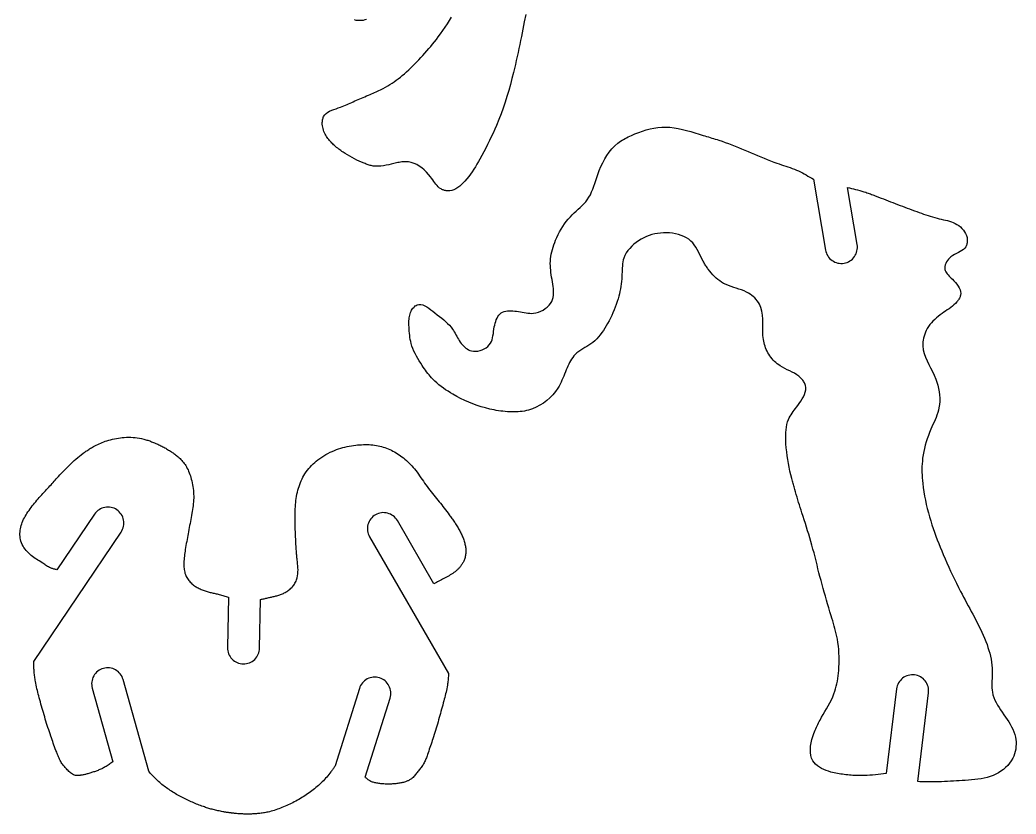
# Model space of a CAD drawing. Extents: x 0 to 235, y 0 to 140.
# Drawn here: x 66.1 to 112.67, y 3.68 to 40.8 of the extents above; entities that cross this region are included whole.
import ezdxf

# ---------------------------------------------------------------- set-up
doc = ezdxf.new("R2010")
doc.units = 0
doc.layers.add('CK_LEVEL_1', color=1, linetype='CONTINUOUS')

msp = doc.modelspace()

# ---------------------------------------------------------------- linework, layer by layer
at = {"layer": 'CK_LEVEL_1'}
for points in [[(89.749, 41.048), (89.684, 40.705), (89.617, 40.362), (89.548, 40.02), (89.51, 39.832), (89.471, 39.645), (89.432, 39.457), (89.392, 39.269), (89.351, 39.082), (89.309, 38.895), (89.266, 38.708), (89.222, 38.522), (89.176, 38.335), (89.105, 38.056), (89.031, 37.778), (88.953, 37.502), (88.87, 37.226), (88.783, 36.952), (88.691, 36.679), (88.594, 36.408), (88.49, 36.139), (88.381, 35.871), (88.303, 35.691), (88.223, 35.512), (88.14, 35.334), (88.055, 35.157), (87.968, 34.982), (87.879, 34.808), (87.789, 34.635), (87.697, 34.464), (87.605, 34.294), (87.538, 34.174), (87.471, 34.054), (87.401, 33.936), (87.329, 33.819), (87.253, 33.703), (87.173, 33.589), (87.088, 33.476), (86.997, 33.365), (86.9, 33.255), (86.824, 33.177), (86.745, 33.101), (86.662, 33.03), (86.575, 32.965), (86.486, 32.909), (86.393, 32.863), (86.298, 32.829), (86.201, 32.809), (86.101, 32.805), (86.065, 32.807), (86.03, 32.812), (85.994, 32.818), (85.959, 32.827), (85.924, 32.837), (85.89, 32.85), (85.856, 32.864), (85.824, 32.879), (85.792, 32.896), (85.724, 32.942), (85.661, 32.994), (85.603, 33.052), (85.549, 33.116), (85.498, 33.182), (85.448, 33.252), (85.399, 33.323), (85.349, 33.395), (85.297, 33.466), (85.206, 33.581), (85.108, 33.689), (85.003, 33.791), (84.891, 33.883), (84.775, 33.965), (84.653, 34.036), (84.527, 34.093), (84.397, 34.135), (84.264, 34.16), (84.204, 34.166), (84.143, 34.168), (84.082, 34.167), (84.02, 34.164), (83.959, 34.158), (83.897, 34.15), (83.835, 34.141), (83.772, 34.129), (83.71, 34.117), (83.587, 34.09), (83.465, 34.061), (83.342, 34.032), (83.22, 34.005), (83.099, 33.983), (82.978, 33.966), (82.858, 33.956), (82.738, 33.957), (82.619, 33.969), (82.571, 33.977), (82.522, 33.988), (82.474, 34), (82.426, 34.014), (82.378, 34.029), (82.33, 34.046), (82.283, 34.063), (82.236, 34.082), (82.189, 34.101), (82.074, 34.149), (81.96, 34.199), (81.848, 34.251), (81.737, 34.306), (81.628, 34.363), (81.521, 34.423), (81.415, 34.485), (81.311, 34.55), (81.208, 34.618), (81.157, 34.654), (81.106, 34.69), (81.056, 34.727), (81.007, 34.765), (80.958, 34.803), (80.91, 34.843), (80.862, 34.883), (80.815, 34.924), (80.769, 34.966), (80.728, 35.005), (80.688, 35.044), (80.649, 35.084), (80.611, 35.126), (80.573, 35.168), (80.538, 35.211), (80.503, 35.255), (80.47, 35.301), (80.439, 35.347), (80.403, 35.405), (80.37, 35.465), (80.34, 35.526), (80.314, 35.589), (80.291, 35.653), (80.272, 35.719), (80.257, 35.786), (80.246, 35.855), (80.24, 35.924), (80.239, 35.966), (80.239, 36.008), (80.241, 36.049), (80.246, 36.09), (80.252, 36.131), (80.261, 36.17), (80.272, 36.208), (80.286, 36.245), (80.302, 36.28), (80.353, 36.358), (80.419, 36.425), (80.496, 36.482), (80.583, 36.532), (80.678, 36.575), (80.778, 36.614), (80.881, 36.649), (80.984, 36.684), (81.086, 36.718), (81.166, 36.748), (81.245, 36.779), (81.322, 36.81), (81.397, 36.843), (81.471, 36.876), (81.544, 36.909), (81.616, 36.942), (81.689, 36.976), (81.762, 37.009), (81.839, 37.044), (81.917, 37.078), (81.995, 37.111), (82.074, 37.145), (82.153, 37.178), (82.232, 37.211), (82.312, 37.244), (82.391, 37.277), (82.471, 37.311), (82.541, 37.34), (82.611, 37.37), (82.681, 37.4), (82.75, 37.431), (82.819, 37.462), (82.888, 37.493), (82.956, 37.526), (83.024, 37.56), (83.091, 37.594), (83.196, 37.651), (83.299, 37.711), (83.401, 37.773), (83.501, 37.838), (83.6, 37.906), (83.697, 37.975), (83.793, 38.047), (83.887, 38.121), (83.98, 38.196), (84.082, 38.283), (84.182, 38.372), (84.28, 38.462), (84.377, 38.554), (84.472, 38.648), (84.566, 38.743), (84.659, 38.839), (84.751, 38.937), (84.842, 39.035), (84.937, 39.138), (85.031, 39.243), (85.124, 39.348), (85.216, 39.455), (85.307, 39.562), (85.397, 39.67), (85.486, 39.779), (85.573, 39.89), (85.658, 40.001), (85.77, 40.151), (85.878, 40.303), (85.983, 40.457), (86.086, 40.613), (86.184, 40.771), (86.279, 40.931)], [(82.307, 40.817), (82.227, 40.795), (82.146, 40.778), (82.065, 40.768), (81.984, 40.764), (81.903, 40.768), (81.824, 40.779), (81.748, 40.8)]]:
    msp.add_lwpolyline(points, dxfattribs=at)
for points in [[(106.608, 5.577), (106.48, 5.561), (106.353, 5.545), (106.225, 5.529), (106.097, 5.515), (105.969, 5.502), (105.841, 5.492), (105.713, 5.484), (105.585, 5.478), (105.456, 5.476), (105.374, 5.476), (105.292, 5.478), (105.21, 5.481), (105.128, 5.485), (105.046, 5.49), (104.965, 5.496), (104.883, 5.503), (104.802, 5.511), (104.721, 5.519), (104.643, 5.528), (104.565, 5.538), (104.487, 5.548), (104.409, 5.56), (104.331, 5.573), (104.253, 5.588), (104.174, 5.604), (104.095, 5.623), (104.016, 5.645), (103.904, 5.679), (103.793, 5.719), (103.684, 5.764), (103.579, 5.816), (103.479, 5.873), (103.387, 5.937), (103.303, 6.009), (103.23, 6.087), (103.17, 6.172), (103.112, 6.293), (103.075, 6.424), (103.057, 6.563), (103.056, 6.709), (103.069, 6.858), (103.095, 7.01), (103.131, 7.16), (103.174, 7.309), (103.224, 7.452), (103.252, 7.526), (103.281, 7.597), (103.311, 7.668), (103.342, 7.737), (103.374, 7.804), (103.406, 7.871), (103.44, 7.937), (103.475, 8.003), (103.51, 8.069), (103.585, 8.203), (103.662, 8.337), (103.74, 8.471), (103.818, 8.606), (103.894, 8.742), (103.968, 8.879), (104.037, 9.018), (104.102, 9.16), (104.159, 9.303), (104.2, 9.419), (104.236, 9.536), (104.268, 9.655), (104.295, 9.775), (104.319, 9.896), (104.34, 10.018), (104.357, 10.14), (104.371, 10.263), (104.383, 10.387), (104.394, 10.551), (104.401, 10.715), (104.404, 10.879), (104.402, 11.043), (104.395, 11.207), (104.384, 11.37), (104.367, 11.532), (104.346, 11.694), (104.319, 11.855), (104.294, 11.979), (104.267, 12.102), (104.238, 12.224), (104.206, 12.347), (104.172, 12.468), (104.138, 12.59), (104.102, 12.711), (104.065, 12.832), (104.029, 12.953), (103.973, 13.135), (103.918, 13.317), (103.864, 13.499), (103.81, 13.682), (103.757, 13.864), (103.704, 14.046), (103.653, 14.229), (103.603, 14.412), (103.554, 14.596), (103.506, 14.779), (103.459, 14.963), (103.413, 15.147), (103.367, 15.331), (103.321, 15.516), (103.275, 15.7), (103.227, 15.883), (103.179, 16.067), (103.129, 16.25), (103.081, 16.419), (103.032, 16.587), (102.981, 16.756), (102.929, 16.924), (102.877, 17.092), (102.824, 17.26), (102.77, 17.427), (102.716, 17.595), (102.662, 17.763), (102.623, 17.884), (102.584, 18.005), (102.546, 18.127), (102.507, 18.248), (102.47, 18.37), (102.432, 18.492), (102.395, 18.613), (102.359, 18.735), (102.324, 18.857), (102.308, 18.913), (102.292, 18.968), (102.277, 19.024), (102.261, 19.079), (102.246, 19.135), (102.231, 19.191), (102.217, 19.246), (102.202, 19.302), (102.188, 19.358), (102.144, 19.534), (102.104, 19.711), (102.066, 19.889), (102.031, 20.068), (102, 20.248), (101.972, 20.429), (101.949, 20.612), (101.929, 20.797), (101.914, 20.984), (101.907, 21.116), (101.903, 21.248), (101.903, 21.38), (101.907, 21.511), (101.918, 21.64), (101.936, 21.767), (101.961, 21.891), (101.994, 22.011), (102.037, 22.126), (102.072, 22.201), (102.111, 22.275), (102.154, 22.347), (102.201, 22.418), (102.25, 22.489), (102.301, 22.56), (102.355, 22.631), (102.409, 22.704), (102.465, 22.778), (102.537, 22.876), (102.607, 22.978), (102.673, 23.081), (102.732, 23.186), (102.781, 23.293), (102.817, 23.399), (102.838, 23.506), (102.842, 23.612), (102.825, 23.716), (102.812, 23.758), (102.796, 23.799), (102.777, 23.839), (102.754, 23.879), (102.729, 23.917), (102.702, 23.955), (102.673, 23.991), (102.643, 24.026), (102.611, 24.059), (102.517, 24.143), (102.417, 24.216), (102.311, 24.281), (102.202, 24.34), (102.091, 24.395), (101.979, 24.449), (101.867, 24.504), (101.757, 24.562), (101.65, 24.626), (101.579, 24.674), (101.511, 24.726), (101.446, 24.781), (101.383, 24.839), (101.322, 24.901), (101.265, 24.965), (101.211, 25.031), (101.161, 25.101), (101.114, 25.172), (101.072, 25.243), (101.033, 25.315), (100.998, 25.39), (100.966, 25.465), (100.938, 25.543), (100.913, 25.621), (100.892, 25.701), (100.874, 25.782), (100.86, 25.864), (100.839, 26.053), (100.831, 26.244), (100.83, 26.436), (100.831, 26.628), (100.828, 26.817), (100.816, 27.003), (100.789, 27.182), (100.743, 27.354), (100.673, 27.517), (100.627, 27.593), (100.575, 27.666), (100.517, 27.736), (100.454, 27.802), (100.386, 27.865), (100.313, 27.923), (100.237, 27.978), (100.158, 28.028), (100.077, 28.073), (99.959, 28.129), (99.839, 28.177), (99.717, 28.22), (99.595, 28.259), (99.472, 28.297), (99.35, 28.336), (99.231, 28.379), (99.114, 28.427), (99.001, 28.482), (98.908, 28.536), (98.818, 28.597), (98.732, 28.664), (98.649, 28.735), (98.569, 28.812), (98.493, 28.891), (98.419, 28.974), (98.349, 29.06), (98.283, 29.147), (98.254, 29.187), (98.226, 29.226), (98.198, 29.266), (98.172, 29.307), (98.145, 29.348), (98.12, 29.389), (98.094, 29.43), (98.07, 29.473), (98.046, 29.515), (97.988, 29.625), (97.932, 29.738), (97.876, 29.851), (97.82, 29.963), (97.761, 30.073), (97.698, 30.179), (97.631, 30.28), (97.556, 30.375), (97.474, 30.461), (97.373, 30.544), (97.262, 30.616), (97.143, 30.678), (97.017, 30.729), (96.885, 30.77), (96.748, 30.802), (96.61, 30.825), (96.47, 30.84), (96.33, 30.847), (96.19, 30.846), (96.052, 30.837), (95.916, 30.82), (95.782, 30.795), (95.65, 30.762), (95.52, 30.721), (95.392, 30.672), (95.267, 30.615), (95.144, 30.55), (95.027, 30.478), (94.914, 30.4), (94.805, 30.313), (94.703, 30.221), (94.609, 30.122), (94.525, 30.017), (94.45, 29.906), (94.388, 29.79), (94.339, 29.669), (94.312, 29.579), (94.292, 29.488), (94.277, 29.394), (94.266, 29.299), (94.259, 29.203), (94.255, 29.106), (94.251, 29.009), (94.248, 28.911), (94.244, 28.814), (94.236, 28.695), (94.225, 28.577), (94.212, 28.459), (94.195, 28.342), (94.176, 28.226), (94.154, 28.11), (94.129, 27.996), (94.1, 27.882), (94.069, 27.769), (94.029, 27.636), (93.984, 27.504), (93.936, 27.373), (93.884, 27.244), (93.828, 27.115), (93.77, 26.988), (93.708, 26.861), (93.643, 26.736), (93.575, 26.611), (93.513, 26.501), (93.447, 26.392), (93.379, 26.285), (93.307, 26.181), (93.231, 26.08), (93.151, 25.984), (93.066, 25.892), (92.976, 25.806), (92.88, 25.726), (92.79, 25.661), (92.698, 25.6), (92.603, 25.541), (92.507, 25.484), (92.412, 25.426), (92.319, 25.366), (92.229, 25.303), (92.144, 25.235), (92.064, 25.162), (92.004, 25.095), (91.947, 25.024), (91.896, 24.948), (91.847, 24.869), (91.803, 24.787), (91.761, 24.703), (91.721, 24.618), (91.683, 24.531), (91.647, 24.444), (91.607, 24.345), (91.567, 24.247), (91.527, 24.149), (91.487, 24.051), (91.445, 23.955), (91.401, 23.86), (91.355, 23.767), (91.305, 23.675), (91.251, 23.585), (91.142, 23.428), (91.019, 23.279), (90.884, 23.138), (90.737, 23.009), (90.58, 22.891), (90.415, 22.786), (90.243, 22.695), (90.064, 22.619), (89.881, 22.56), (89.785, 22.536), (89.687, 22.517), (89.589, 22.502), (89.491, 22.491), (89.392, 22.483), (89.293, 22.479), (89.194, 22.477), (89.094, 22.478), (88.995, 22.482), (88.891, 22.488), (88.787, 22.496), (88.683, 22.506), (88.58, 22.519), (88.477, 22.533), (88.374, 22.55), (88.272, 22.568), (88.17, 22.589), (88.069, 22.611), (87.868, 22.662), (87.669, 22.719), (87.472, 22.784), (87.277, 22.855), (87.085, 22.933), (86.895, 23.018), (86.707, 23.108), (86.522, 23.205), (86.34, 23.307), (86.227, 23.374), (86.116, 23.443), (86.006, 23.515), (85.899, 23.589), (85.794, 23.667), (85.692, 23.747), (85.593, 23.831), (85.497, 23.919), (85.405, 24.01), (85.344, 24.075), (85.285, 24.142), (85.228, 24.21), (85.172, 24.28), (85.117, 24.351), (85.064, 24.424), (85.012, 24.497), (84.96, 24.571), (84.91, 24.646), (84.839, 24.755), (84.769, 24.864), (84.703, 24.976), (84.639, 25.089), (84.58, 25.203), (84.525, 25.319), (84.476, 25.437), (84.432, 25.557), (84.395, 25.679), (84.372, 25.772), (84.353, 25.866), (84.337, 25.96), (84.324, 26.056), (84.314, 26.152), (84.306, 26.248), (84.3, 26.345), (84.296, 26.441), (84.292, 26.538), (84.291, 26.605), (84.29, 26.672), (84.291, 26.738), (84.294, 26.804), (84.3, 26.87), (84.31, 26.936), (84.324, 27.002), (84.343, 27.067), (84.367, 27.131), (84.39, 27.18), (84.416, 27.228), (84.445, 27.275), (84.477, 27.319), (84.512, 27.359), (84.548, 27.396), (84.587, 27.429), (84.627, 27.455), (84.668, 27.476), (84.754, 27.498), (84.844, 27.497), (84.936, 27.475), (85.03, 27.436), (85.125, 27.383), (85.221, 27.32), (85.316, 27.251), (85.411, 27.178), (85.504, 27.104), (85.614, 27.018), (85.72, 26.935), (85.822, 26.854), (85.919, 26.774), (86.011, 26.694), (86.098, 26.613), (86.18, 26.528), (86.256, 26.439), (86.327, 26.344), (86.368, 26.282), (86.407, 26.217), (86.445, 26.151), (86.483, 26.083), (86.521, 26.015), (86.56, 25.946), (86.6, 25.877), (86.642, 25.809), (86.687, 25.743), (86.733, 25.68), (86.782, 25.621), (86.834, 25.564), (86.889, 25.511), (86.948, 25.462), (87.009, 25.42), (87.074, 25.383), (87.142, 25.353), (87.214, 25.331), (87.312, 25.314), (87.414, 25.312), (87.517, 25.322), (87.62, 25.345), (87.719, 25.379), (87.814, 25.423), (87.901, 25.476), (87.98, 25.538), (88.046, 25.608), (88.1, 25.684), (88.142, 25.766), (88.174, 25.853), (88.199, 25.945), (88.219, 26.04), (88.235, 26.139), (88.249, 26.24), (88.264, 26.343), (88.281, 26.447), (88.298, 26.535), (88.32, 26.622), (88.345, 26.706), (88.375, 26.788), (88.409, 26.865), (88.449, 26.936), (88.495, 27), (88.548, 27.057), (88.607, 27.104), (88.671, 27.141), (88.742, 27.169), (88.818, 27.188), (88.897, 27.2), (88.98, 27.206), (89.064, 27.206), (89.15, 27.202), (89.235, 27.193), (89.32, 27.182), (89.412, 27.166), (89.502, 27.149), (89.59, 27.132), (89.677, 27.116), (89.764, 27.102), (89.85, 27.091), (89.936, 27.085), (90.023, 27.084), (90.11, 27.09), (90.225, 27.109), (90.339, 27.141), (90.452, 27.185), (90.56, 27.239), (90.662, 27.303), (90.756, 27.377), (90.84, 27.459), (90.911, 27.549), (90.968, 27.645), (91.005, 27.736), (91.03, 27.831), (91.045, 27.929), (91.051, 28.03), (91.049, 28.133), (91.042, 28.238), (91.03, 28.343), (91.014, 28.448), (90.998, 28.553), (90.979, 28.664), (90.961, 28.774), (90.944, 28.883), (90.929, 28.991), (90.916, 29.098), (90.906, 29.205), (90.9, 29.311), (90.898, 29.418), (90.901, 29.524), (90.91, 29.634), (90.924, 29.744), (90.943, 29.854), (90.967, 29.963), (90.995, 30.072), (91.028, 30.181), (91.064, 30.288), (91.103, 30.395), (91.145, 30.501), (91.203, 30.635), (91.265, 30.767), (91.332, 30.897), (91.403, 31.023), (91.479, 31.146), (91.56, 31.266), (91.647, 31.382), (91.739, 31.493), (91.837, 31.601), (91.926, 31.69), (92.017, 31.776), (92.111, 31.861), (92.204, 31.946), (92.297, 32.03), (92.387, 32.117), (92.473, 32.205), (92.554, 32.297), (92.629, 32.393), (92.704, 32.508), (92.771, 32.629), (92.831, 32.756), (92.884, 32.887), (92.934, 33.021), (92.981, 33.157), (93.026, 33.295), (93.072, 33.435), (93.12, 33.574), (93.19, 33.76), (93.267, 33.944), (93.351, 34.124), (93.444, 34.298), (93.546, 34.464), (93.657, 34.623), (93.778, 34.771), (93.91, 34.908), (94.053, 35.033), (94.117, 35.082), (94.183, 35.128), (94.251, 35.172), (94.321, 35.214), (94.392, 35.255), (94.464, 35.293), (94.537, 35.33), (94.612, 35.366), (94.687, 35.401), (94.858, 35.475), (95.031, 35.543), (95.207, 35.604), (95.385, 35.658), (95.564, 35.704), (95.744, 35.74), (95.925, 35.767), (96.107, 35.782), (96.288, 35.787), (96.485, 35.778), (96.682, 35.756), (96.878, 35.723), (97.074, 35.681), (97.269, 35.632), (97.463, 35.578), (97.657, 35.52), (97.851, 35.46), (98.044, 35.401), (98.125, 35.376), (98.206, 35.352), (98.288, 35.328), (98.369, 35.303), (98.45, 35.279), (98.53, 35.255), (98.611, 35.23), (98.692, 35.205), (98.772, 35.179), (98.927, 35.128), (99.081, 35.074), (99.234, 35.019), (99.387, 34.961), (99.54, 34.902), (99.692, 34.841), (99.844, 34.779), (99.995, 34.717), (100.145, 34.653), (100.294, 34.589), (100.443, 34.525), (100.592, 34.461), (100.741, 34.397), (100.891, 34.335), (101.041, 34.274), (101.191, 34.214), (101.343, 34.157), (101.495, 34.103), (101.598, 34.068), (101.701, 34.033), (101.804, 34), (101.907, 33.966), (102.01, 33.931), (102.112, 33.896), (102.213, 33.859), (102.314, 33.82), (102.414, 33.778), (102.504, 33.737), (102.594, 33.694), (102.683, 33.648), (102.771, 33.601), (102.858, 33.553), (102.945, 33.503), (103.032, 33.453), (103.118, 33.402), (103.204, 33.351), (103.765, 30.043, 0.414214), (104.63, 29.428, 0.414214), (105.245, 30.294), (104.791, 32.97), (104.887, 32.947), (104.982, 32.924), (105.077, 32.901), (105.173, 32.877), (105.268, 32.852), (105.362, 32.826), (105.456, 32.799), (105.55, 32.771), (105.644, 32.741), (105.699, 32.722), (105.754, 32.703), (105.809, 32.684), (105.864, 32.664), (105.919, 32.643), (105.973, 32.623), (106.028, 32.602), (106.082, 32.581), (106.137, 32.56), (106.248, 32.517), (106.359, 32.474), (106.47, 32.431), (106.581, 32.388), (106.692, 32.345), (106.803, 32.302), (106.914, 32.26), (107.025, 32.217), (107.136, 32.175), (107.248, 32.132), (107.36, 32.09), (107.472, 32.048), (107.584, 32.006), (107.696, 31.965), (107.808, 31.924), (107.921, 31.882), (108.033, 31.841), (108.145, 31.8), (108.248, 31.763), (108.351, 31.726), (108.455, 31.69), (108.558, 31.655), (108.662, 31.621), (108.767, 31.589), (108.872, 31.558), (108.978, 31.529), (109.085, 31.502), (109.179, 31.481), (109.274, 31.46), (109.369, 31.439), (109.463, 31.416), (109.556, 31.391), (109.648, 31.362), (109.738, 31.328), (109.826, 31.288), (109.912, 31.241), (109.994, 31.186), (110.072, 31.123), (110.144, 31.054), (110.21, 30.978), (110.267, 30.896), (110.316, 30.809), (110.354, 30.718), (110.38, 30.622), (110.394, 30.524), (110.395, 30.486), (110.394, 30.448), (110.392, 30.409), (110.387, 30.372), (110.379, 30.335), (110.37, 30.299), (110.359, 30.264), (110.345, 30.231), (110.329, 30.2), (110.279, 30.13), (110.216, 30.07), (110.144, 30.019), (110.064, 29.973), (109.978, 29.93), (109.89, 29.887), (109.801, 29.841), (109.714, 29.789), (109.631, 29.729), (109.571, 29.675), (109.516, 29.616), (109.467, 29.552), (109.424, 29.485), (109.389, 29.416), (109.363, 29.345), (109.347, 29.275), (109.341, 29.206), (109.347, 29.14), (109.362, 29.084), (109.386, 29.03), (109.417, 28.979), (109.454, 28.928), (109.497, 28.879), (109.544, 28.829), (109.594, 28.78), (109.645, 28.73), (109.697, 28.68), (109.771, 28.603), (109.843, 28.524), (109.909, 28.442), (109.967, 28.358), (110.016, 28.273), (110.054, 28.187), (110.078, 28.101), (110.086, 28.014), (110.077, 27.928), (110.067, 27.892), (110.055, 27.857), (110.039, 27.821), (110.022, 27.787), (110.002, 27.753), (109.98, 27.719), (109.956, 27.686), (109.932, 27.654), (109.906, 27.623), (109.839, 27.549), (109.768, 27.481), (109.694, 27.416), (109.618, 27.356), (109.539, 27.298), (109.46, 27.242), (109.379, 27.187), (109.299, 27.132), (109.218, 27.076), (109.128, 27.011), (109.039, 26.944), (108.953, 26.873), (108.869, 26.799), (108.789, 26.722), (108.714, 26.641), (108.643, 26.555), (108.578, 26.466), (108.519, 26.371), (108.475, 26.288), (108.436, 26.202), (108.402, 26.113), (108.373, 26.023), (108.35, 25.931), (108.333, 25.838), (108.322, 25.745), (108.317, 25.652), (108.318, 25.56), (108.338, 25.381), (108.38, 25.207), (108.439, 25.036), (108.511, 24.867), (108.591, 24.699), (108.677, 24.53), (108.763, 24.361), (108.846, 24.19), (108.921, 24.014), (108.974, 23.869), (109.019, 23.72), (109.055, 23.57), (109.082, 23.419), (109.1, 23.268), (109.108, 23.116), (109.106, 22.966), (109.094, 22.817), (109.07, 22.67), (109.044, 22.555), (109.011, 22.442), (108.973, 22.33), (108.931, 22.219), (108.886, 22.108), (108.839, 21.998), (108.79, 21.888), (108.742, 21.778), (108.694, 21.668), (108.634, 21.521), (108.577, 21.374), (108.524, 21.225), (108.475, 21.075), (108.431, 20.924), (108.391, 20.772), (108.357, 20.62), (108.329, 20.466), (108.306, 20.311), (108.292, 20.181), (108.282, 20.051), (108.275, 19.921), (108.273, 19.79), (108.274, 19.659), (108.278, 19.528), (108.285, 19.397), (108.295, 19.267), (108.307, 19.136), (108.331, 18.938), (108.36, 18.74), (108.394, 18.543), (108.432, 18.348), (108.475, 18.153), (108.522, 17.959), (108.572, 17.766), (108.627, 17.574), (108.684, 17.383), (108.741, 17.205), (108.8, 17.028), (108.861, 16.851), (108.925, 16.676), (108.99, 16.501), (109.058, 16.326), (109.127, 16.153), (109.198, 15.98), (109.27, 15.807), (109.353, 15.613), (109.438, 15.42), (109.524, 15.227), (109.612, 15.036), (109.701, 14.845), (109.793, 14.654), (109.886, 14.465), (109.98, 14.277), (110.077, 14.089), (110.147, 13.955), (110.219, 13.821), (110.291, 13.687), (110.363, 13.554), (110.435, 13.42), (110.508, 13.287), (110.58, 13.154), (110.652, 13.02), (110.724, 12.886), (110.797, 12.747), (110.869, 12.607), (110.94, 12.467), (111.009, 12.326), (111.076, 12.184), (111.141, 12.041), (111.202, 11.896), (111.261, 11.75), (111.315, 11.603), (111.361, 11.469), (111.404, 11.333), (111.442, 11.196), (111.476, 11.058), (111.504, 10.92), (111.528, 10.779), (111.545, 10.638), (111.556, 10.496), (111.561, 10.354), (111.559, 10.243), (111.555, 10.132), (111.549, 10.021), (111.544, 9.91), (111.539, 9.8), (111.538, 9.691), (111.541, 9.583), (111.55, 9.476), (111.565, 9.371), (111.595, 9.247), (111.635, 9.126), (111.685, 9.008), (111.743, 8.891), (111.807, 8.776), (111.877, 8.662), (111.95, 8.549), (112.026, 8.437), (112.104, 8.326), (112.18, 8.215), (112.256, 8.104), (112.328, 7.992), (112.397, 7.879), (112.461, 7.764), (112.518, 7.648), (112.568, 7.529), (112.61, 7.407), (112.642, 7.281), (112.661, 7.171), (112.671, 7.059), (112.674, 6.946), (112.669, 6.832), (112.655, 6.719), (112.634, 6.607), (112.604, 6.497), (112.566, 6.39), (112.519, 6.287), (112.452, 6.168), (112.373, 6.057), (112.284, 5.952), (112.186, 5.855), (112.081, 5.766), (111.968, 5.684), (111.851, 5.611), (111.729, 5.545), (111.603, 5.489), (111.464, 5.436), (111.323, 5.393), (111.18, 5.358), (111.035, 5.33), (110.889, 5.308), (110.742, 5.29), (110.594, 5.276), (110.446, 5.265), (110.299, 5.254), (110.159, 5.245), (110.02, 5.235), (109.881, 5.227), (109.742, 5.218), (109.603, 5.211), (109.464, 5.204), (109.325, 5.199), (109.187, 5.194), (109.048, 5.191), (108.94, 5.189), (108.832, 5.188), (108.723, 5.188), (108.615, 5.189), (108.507, 5.19), (108.399, 5.191), (108.29, 5.192), (108.182, 5.194), (108.074, 5.196), (108.579, 9.35, 0.414214), (107.925, 10.185, 0.414214), (107.089, 9.531), (106.608, 5.577)], [(66.748, 10.813), (70.835, 16.859, 0.414214), (70.633, 17.901, 0.414214), (69.591, 17.699), (67.832, 15.097), (67.797, 15.105), (67.762, 15.113), (67.727, 15.122), (67.692, 15.131), (67.658, 15.141), (67.624, 15.151), (67.59, 15.162), (67.557, 15.175), (67.524, 15.188), (67.479, 15.209), (67.434, 15.233), (67.39, 15.258), (67.347, 15.285), (67.304, 15.313), (67.262, 15.342), (67.22, 15.371), (67.177, 15.4), (67.135, 15.429), (67.072, 15.471), (67.008, 15.512), (66.945, 15.552), (66.881, 15.592), (66.818, 15.633), (66.756, 15.675), (66.695, 15.719), (66.634, 15.764), (66.576, 15.812), (66.512, 15.87), (66.452, 15.931), (66.394, 15.995), (66.341, 16.063), (66.291, 16.133), (66.247, 16.207), (66.208, 16.283), (66.174, 16.362), (66.147, 16.442), (66.129, 16.512), (66.115, 16.583), (66.107, 16.655), (66.102, 16.728), (66.102, 16.801), (66.106, 16.874), (66.114, 16.946), (66.125, 17.018), (66.14, 17.089), (66.161, 17.165), (66.185, 17.24), (66.212, 17.314), (66.243, 17.386), (66.276, 17.457), (66.312, 17.527), (66.35, 17.596), (66.39, 17.664), (66.432, 17.731), (66.479, 17.803), (66.527, 17.874), (66.576, 17.944), (66.627, 18.012), (66.679, 18.08), (66.732, 18.148), (66.786, 18.214), (66.841, 18.28), (66.897, 18.345), (66.952, 18.408), (67.009, 18.471), (67.065, 18.534), (67.123, 18.597), (67.18, 18.659), (67.237, 18.721), (67.295, 18.783), (67.352, 18.845), (67.41, 18.908), (67.459, 18.962), (67.508, 19.016), (67.557, 19.071), (67.606, 19.126), (67.655, 19.18), (67.704, 19.235), (67.753, 19.29), (67.802, 19.345), (67.851, 19.399), (67.91, 19.465), (67.969, 19.531), (68.029, 19.596), (68.089, 19.662), (68.15, 19.726), (68.211, 19.79), (68.273, 19.854), (68.336, 19.917), (68.399, 19.979), (68.477, 20.054), (68.556, 20.128), (68.637, 20.201), (68.719, 20.272), (68.802, 20.342), (68.886, 20.41), (68.971, 20.477), (69.058, 20.542), (69.146, 20.606), (69.188, 20.635), (69.23, 20.665), (69.273, 20.693), (69.316, 20.721), (69.359, 20.749), (69.403, 20.776), (69.446, 20.803), (69.491, 20.829), (69.535, 20.854), (69.602, 20.89), (69.67, 20.925), (69.738, 20.958), (69.807, 20.99), (69.877, 21.02), (69.947, 21.049), (70.018, 21.076), (70.09, 21.102), (70.162, 21.126), (70.251, 21.154), (70.341, 21.179), (70.431, 21.202), (70.522, 21.223), (70.613, 21.241), (70.705, 21.257), (70.797, 21.269), (70.889, 21.28), (70.982, 21.287), (71.084, 21.292), (71.186, 21.293), (71.287, 21.291), (71.389, 21.285), (71.49, 21.276), (71.591, 21.263), (71.692, 21.247), (71.791, 21.227), (71.89, 21.204), (71.937, 21.191), (71.984, 21.178), (72.03, 21.164), (72.076, 21.149), (72.122, 21.134), (72.168, 21.118), (72.214, 21.102), (72.259, 21.085), (72.304, 21.067), (72.353, 21.048), (72.401, 21.028), (72.449, 21.008), (72.497, 20.987), (72.544, 20.966), (72.592, 20.944), (72.639, 20.922), (72.685, 20.899), (72.732, 20.875), (72.778, 20.851), (72.825, 20.827), (72.871, 20.802), (72.917, 20.776), (72.962, 20.75), (73.007, 20.723), (73.052, 20.696), (73.096, 20.668), (73.141, 20.64), (73.182, 20.613), (73.223, 20.585), (73.264, 20.557), (73.304, 20.528), (73.344, 20.499), (73.383, 20.469), (73.422, 20.438), (73.46, 20.406), (73.498, 20.374), (73.543, 20.334), (73.586, 20.292), (73.629, 20.25), (73.67, 20.206), (73.71, 20.161), (73.748, 20.114), (73.785, 20.067), (73.82, 20.018), (73.853, 19.968), (73.892, 19.904), (73.927, 19.837), (73.961, 19.77), (73.991, 19.7), (74.02, 19.63), (74.046, 19.558), (74.07, 19.486), (74.092, 19.413), (74.112, 19.34), (74.135, 19.252), (74.155, 19.164), (74.173, 19.075), (74.188, 18.986), (74.202, 18.897), (74.212, 18.808), (74.22, 18.718), (74.224, 18.629), (74.226, 18.539), (74.225, 18.45), (74.22, 18.361), (74.214, 18.272), (74.205, 18.183), (74.194, 18.094), (74.182, 18.005), (74.169, 17.916), (74.154, 17.827), (74.139, 17.739), (74.123, 17.643), (74.106, 17.547), (74.089, 17.451), (74.072, 17.355), (74.055, 17.26), (74.037, 17.164), (74.019, 17.069), (74.002, 16.974), (73.984, 16.878), (73.967, 16.786), (73.949, 16.694), (73.932, 16.601), (73.915, 16.509), (73.898, 16.417), (73.882, 16.324), (73.866, 16.232), (73.85, 16.139), (73.835, 16.047), (73.822, 15.968), (73.81, 15.89), (73.8, 15.811), (73.79, 15.732), (73.782, 15.653), (73.775, 15.574), (73.77, 15.494), (73.768, 15.415), (73.767, 15.334), (73.769, 15.277), (73.772, 15.219), (73.777, 15.162), (73.784, 15.105), (73.793, 15.048), (73.805, 14.992), (73.819, 14.937), (73.837, 14.883), (73.857, 14.83), (73.88, 14.782), (73.905, 14.735), (73.932, 14.69), (73.962, 14.646), (73.994, 14.603), (74.029, 14.562), (74.065, 14.522), (74.103, 14.484), (74.142, 14.448), (74.181, 14.414), (74.221, 14.383), (74.263, 14.353), (74.305, 14.324), (74.348, 14.297), (74.392, 14.271), (74.437, 14.247), (74.482, 14.224), (74.528, 14.202), (74.574, 14.181), (74.621, 14.161), (74.668, 14.143), (74.715, 14.125), (74.763, 14.109), (74.811, 14.093), (74.859, 14.078), (74.908, 14.064), (74.956, 14.051), (75.002, 14.04), (75.048, 14.029), (75.094, 14.018), (75.14, 14.008), (75.186, 13.998), (75.231, 13.988), (75.277, 13.977), (75.323, 13.967), (75.369, 13.956), (75.422, 13.942), (75.476, 13.928), (75.529, 13.913), (75.582, 13.898), (75.635, 13.882), (75.688, 13.866), (75.741, 13.85), (75.794, 13.833), (75.847, 13.817), (75.807, 11.462, 0.414214), (76.545, 10.699, 0.414214), (77.308, 11.437), (77.346, 13.706), (77.389, 13.717), (77.432, 13.727), (77.475, 13.738), (77.518, 13.748), (77.561, 13.758), (77.604, 13.769), (77.647, 13.778), (77.69, 13.788), (77.733, 13.798), (77.775, 13.807), (77.818, 13.816), (77.86, 13.825), (77.902, 13.834), (77.944, 13.843), (77.987, 13.852), (78.029, 13.862), (78.071, 13.873), (78.112, 13.884), (78.157, 13.897), (78.202, 13.91), (78.246, 13.925), (78.29, 13.941), (78.333, 13.958), (78.376, 13.975), (78.418, 13.995), (78.46, 14.015), (78.502, 14.036), (78.543, 14.06), (78.584, 14.085), (78.624, 14.111), (78.663, 14.139), (78.701, 14.169), (78.737, 14.199), (78.773, 14.232), (78.807, 14.266), (78.839, 14.301), (78.873, 14.342), (78.905, 14.385), (78.935, 14.43), (78.962, 14.476), (78.988, 14.523), (79.01, 14.572), (79.031, 14.621), (79.048, 14.672), (79.063, 14.722), (79.084, 14.814), (79.096, 14.906), (79.102, 14.999), (79.103, 15.094), (79.1, 15.188), (79.093, 15.283), (79.084, 15.378), (79.074, 15.473), (79.064, 15.568), (79.059, 15.612), (79.055, 15.655), (79.051, 15.698), (79.047, 15.742), (79.044, 15.785), (79.04, 15.828), (79.037, 15.871), (79.034, 15.914), (79.03, 15.957), (79.022, 16.071), (79.015, 16.185), (79.008, 16.3), (79.002, 16.414), (78.996, 16.529), (78.99, 16.643), (78.985, 16.758), (78.98, 16.872), (78.976, 16.987), (78.972, 17.094), (78.969, 17.2), (78.966, 17.307), (78.964, 17.414), (78.964, 17.52), (78.964, 17.627), (78.966, 17.733), (78.969, 17.84), (78.973, 17.946), (78.979, 18.044), (78.986, 18.142), (78.996, 18.24), (79.007, 18.337), (79.02, 18.434), (79.036, 18.531), (79.054, 18.627), (79.075, 18.723), (79.098, 18.819), (79.123, 18.909), (79.151, 18.998), (79.182, 19.087), (79.215, 19.174), (79.251, 19.26), (79.291, 19.345), (79.333, 19.428), (79.379, 19.509), (79.427, 19.588), (79.483, 19.671), (79.542, 19.75), (79.604, 19.828), (79.669, 19.902), (79.738, 19.975), (79.808, 20.045), (79.882, 20.112), (79.958, 20.177), (80.036, 20.239), (80.125, 20.305), (80.216, 20.368), (80.309, 20.428), (80.404, 20.485), (80.501, 20.538), (80.6, 20.588), (80.701, 20.634), (80.802, 20.677), (80.906, 20.717), (81.002, 20.751), (81.1, 20.781), (81.199, 20.809), (81.298, 20.834), (81.398, 20.857), (81.499, 20.877), (81.6, 20.894), (81.701, 20.91), (81.803, 20.923), (81.892, 20.932), (81.981, 20.94), (82.07, 20.946), (82.159, 20.95), (82.248, 20.952), (82.337, 20.951), (82.426, 20.948), (82.514, 20.942), (82.603, 20.934), (82.684, 20.924), (82.766, 20.911), (82.846, 20.896), (82.927, 20.878), (83.006, 20.858), (83.085, 20.835), (83.164, 20.81), (83.241, 20.782), (83.318, 20.752), (83.394, 20.72), (83.468, 20.684), (83.542, 20.647), (83.615, 20.607), (83.686, 20.565), (83.757, 20.522), (83.826, 20.476), (83.894, 20.428), (83.96, 20.379), (84.032, 20.324), (84.102, 20.266), (84.17, 20.207), (84.236, 20.146), (84.301, 20.083), (84.365, 20.019), (84.426, 19.953), (84.486, 19.885), (84.544, 19.816), (84.608, 19.736), (84.67, 19.654), (84.731, 19.571), (84.79, 19.487), (84.848, 19.403), (84.906, 19.318), (84.965, 19.233), (85.023, 19.149), (85.082, 19.065), (85.141, 18.984), (85.201, 18.904), (85.262, 18.825), (85.323, 18.746), (85.385, 18.668), (85.448, 18.59), (85.511, 18.512), (85.574, 18.434), (85.637, 18.357), (85.698, 18.281), (85.759, 18.205), (85.82, 18.129), (85.881, 18.053), (85.941, 17.976), (86.001, 17.899), (86.06, 17.822), (86.119, 17.745), (86.177, 17.666), (86.208, 17.625), (86.238, 17.583), (86.268, 17.541), (86.298, 17.499), (86.328, 17.457), (86.357, 17.415), (86.386, 17.372), (86.415, 17.33), (86.443, 17.287), (86.472, 17.242), (86.501, 17.197), (86.529, 17.152), (86.557, 17.106), (86.584, 17.061), (86.611, 17.014), (86.637, 16.968), (86.663, 16.921), (86.688, 16.874), (86.712, 16.828), (86.735, 16.781), (86.757, 16.734), (86.778, 16.686), (86.799, 16.638), (86.818, 16.59), (86.837, 16.541), (86.854, 16.492), (86.87, 16.442), (86.885, 16.395), (86.898, 16.347), (86.909, 16.299), (86.92, 16.251), (86.929, 16.202), (86.937, 16.153), (86.942, 16.104), (86.947, 16.055), (86.949, 16.005), (86.95, 15.957), (86.948, 15.908), (86.945, 15.859), (86.94, 15.811), (86.933, 15.763), (86.923, 15.715), (86.912, 15.668), (86.898, 15.622), (86.883, 15.576), (86.869, 15.541), (86.854, 15.506), (86.837, 15.472), (86.819, 15.438), (86.8, 15.405), (86.781, 15.372), (86.76, 15.34), (86.738, 15.309), (86.715, 15.278), (86.694, 15.251), (86.672, 15.224), (86.649, 15.197), (86.626, 15.172), (86.602, 15.146), (86.578, 15.122), (86.553, 15.097), (86.528, 15.074), (86.502, 15.051), (86.449, 15.008), (86.395, 14.967), (86.339, 14.929), (86.281, 14.892), (86.223, 14.856), (86.164, 14.822), (86.104, 14.789), (86.044, 14.756), (85.983, 14.723), (85.924, 14.692), (85.865, 14.66), (85.806, 14.629), (85.747, 14.598), (85.689, 14.567), (85.63, 14.535), (85.571, 14.504), (85.512, 14.473), (85.453, 14.442), (83.749, 17.394, 0.414214), (82.724, 17.668, 0.414214), (82.449, 16.643), (86.142, 10.247), (86.137, 10.186), (86.132, 10.126), (86.127, 10.065), (86.121, 10.004), (86.116, 9.943), (86.109, 9.883), (86.102, 9.822), (86.094, 9.762), (86.085, 9.701), (86.072, 9.62), (86.056, 9.538), (86.04, 9.457), (86.022, 9.377), (86.003, 9.296), (85.983, 9.215), (85.963, 9.135), (85.942, 9.055), (85.92, 8.975), (85.894, 8.876), (85.868, 8.777), (85.841, 8.679), (85.815, 8.58), (85.788, 8.482), (85.761, 8.384), (85.733, 8.285), (85.706, 8.187), (85.678, 8.089), (85.649, 7.99), (85.62, 7.89), (85.591, 7.791), (85.561, 7.692), (85.531, 7.593), (85.501, 7.494), (85.47, 7.396), (85.438, 7.297), (85.406, 7.199), (85.379, 7.117), (85.352, 7.035), (85.324, 6.953), (85.296, 6.871), (85.268, 6.789), (85.24, 6.707), (85.212, 6.625), (85.184, 6.542), (85.155, 6.46), (85.138, 6.41), (85.121, 6.36), (85.103, 6.311), (85.084, 6.262), (85.065, 6.213), (85.044, 6.165), (85.022, 6.118), (84.999, 6.072), (84.973, 6.026), (84.947, 5.985), (84.919, 5.944), (84.89, 5.903), (84.86, 5.864), (84.829, 5.824), (84.798, 5.785), (84.766, 5.746), (84.734, 5.707), (84.703, 5.667), (84.672, 5.627), (84.641, 5.587), (84.611, 5.547), (84.58, 5.508), (84.548, 5.469), (84.515, 5.432), (84.481, 5.396), (84.445, 5.362), (84.407, 5.331), (84.379, 5.311), (84.35, 5.291), (84.32, 5.274), (84.29, 5.257), (84.258, 5.241), (84.226, 5.227), (84.193, 5.213), (84.16, 5.201), (84.127, 5.189), (84.084, 5.176), (84.04, 5.163), (83.995, 5.152), (83.951, 5.142), (83.906, 5.133), (83.861, 5.124), (83.817, 5.117), (83.771, 5.111), (83.726, 5.105), (83.676, 5.099), (83.625, 5.094), (83.575, 5.09), (83.524, 5.086), (83.473, 5.084), (83.423, 5.082), (83.372, 5.081), (83.321, 5.081), (83.271, 5.081), (83.222, 5.083), (83.173, 5.085), (83.123, 5.088), (83.074, 5.091), (83.025, 5.096), (82.976, 5.101), (82.927, 5.107), (82.878, 5.114), (82.828, 5.121), (82.786, 5.128), (82.743, 5.136), (82.701, 5.144), (82.66, 5.154), (82.619, 5.165), (82.579, 5.178), (82.539, 5.193), (82.501, 5.21), (82.464, 5.229), (82.438, 5.245), (82.413, 5.262), (82.388, 5.281), (82.363, 5.3), (82.339, 5.32), (82.316, 5.341), (82.292, 5.362), (82.269, 5.384), (82.246, 5.405), (83.406, 9.105, 0.414214), (82.914, 10.046, 0.414214), (81.973, 9.554), (80.841, 5.94), (80.82, 5.908), (80.799, 5.875), (80.777, 5.843), (80.756, 5.811), (80.734, 5.779), (80.713, 5.747), (80.691, 5.716), (80.668, 5.684), (80.645, 5.653), (80.598, 5.591), (80.55, 5.53), (80.5, 5.47), (80.449, 5.41), (80.396, 5.352), (80.342, 5.296), (80.288, 5.24), (80.232, 5.184), (80.176, 5.13), (80.117, 5.076), (80.057, 5.022), (79.997, 4.969), (79.935, 4.917), (79.873, 4.866), (79.811, 4.816), (79.747, 4.767), (79.683, 4.719), (79.618, 4.672), (79.552, 4.625), (79.485, 4.579), (79.418, 4.535), (79.35, 4.491), (79.281, 4.448), (79.212, 4.406), (79.142, 4.365), (79.072, 4.325), (79.001, 4.287), (78.931, 4.249), (78.86, 4.213), (78.789, 4.178), (78.717, 4.143), (78.645, 4.11), (78.573, 4.077), (78.5, 4.045), (78.427, 4.014), (78.353, 3.984), (78.282, 3.956), (78.211, 3.929), (78.139, 3.903), (78.067, 3.878), (77.995, 3.854), (77.922, 3.832), (77.849, 3.811), (77.776, 3.792), (77.702, 3.774), (77.648, 3.763), (77.594, 3.752), (77.54, 3.742), (77.486, 3.733), (77.431, 3.725), (77.377, 3.718), (77.322, 3.711), (77.268, 3.705), (77.213, 3.7), (77.155, 3.695), (77.098, 3.691), (77.04, 3.688), (76.983, 3.685), (76.925, 3.683), (76.867, 3.681), (76.81, 3.681), (76.752, 3.68), (76.694, 3.681), (76.635, 3.682), (76.576, 3.683), (76.517, 3.685), (76.458, 3.688), (76.4, 3.691), (76.341, 3.695), (76.282, 3.699), (76.223, 3.704), (76.164, 3.71), (76.137, 3.713), (76.11, 3.715), (76.082, 3.718), (76.055, 3.721), (76.028, 3.724), (76.001, 3.728), (75.973, 3.731), (75.946, 3.735), (75.919, 3.738), (75.888, 3.742), (75.857, 3.747), (75.826, 3.751), (75.795, 3.756), (75.764, 3.761), (75.733, 3.766), (75.702, 3.771), (75.671, 3.776), (75.64, 3.782), (75.584, 3.792), (75.528, 3.802), (75.472, 3.813), (75.416, 3.825), (75.361, 3.837), (75.305, 3.849), (75.249, 3.862), (75.194, 3.876), (75.139, 3.89), (75.087, 3.903), (75.035, 3.917), (74.984, 3.932), (74.932, 3.947), (74.881, 3.962), (74.83, 3.978), (74.779, 3.994), (74.728, 4.011), (74.677, 4.028), (74.613, 4.051), (74.549, 4.075), (74.485, 4.099), (74.422, 4.124), (74.359, 4.15), (74.296, 4.176), (74.233, 4.203), (74.171, 4.23), (74.108, 4.258), (74.045, 4.287), (73.982, 4.316), (73.919, 4.345), (73.857, 4.375), (73.794, 4.406), (73.732, 4.437), (73.67, 4.469), (73.609, 4.501), (73.548, 4.534), (73.487, 4.568), (73.427, 4.602), (73.367, 4.637), (73.308, 4.672), (73.248, 4.709), (73.19, 4.746), (73.132, 4.783), (73.074, 4.822), (73.016, 4.861), (72.96, 4.9), (72.904, 4.94), (72.849, 4.98), (72.795, 5.022), (72.741, 5.064), (72.688, 5.107), (72.636, 5.152), (72.585, 5.197), (72.535, 5.243), (72.486, 5.29), (72.439, 5.337), (72.392, 5.385), (72.346, 5.434), (72.301, 5.484), (72.256, 5.534), (72.212, 5.584), (72.167, 5.635), (72.123, 5.685), (70.928, 9.969, 0.414214), (70.003, 10.49, 0.414214), (69.482, 9.565), (70.442, 6.126), (70.399, 6.094), (70.356, 6.062), (70.313, 6.03), (70.27, 5.998), (70.226, 5.968), (70.182, 5.938), (70.137, 5.909), (70.092, 5.881), (70.046, 5.855), (70.006, 5.834), (69.965, 5.813), (69.924, 5.794), (69.883, 5.776), (69.841, 5.758), (69.799, 5.741), (69.756, 5.724), (69.714, 5.708), (69.671, 5.692), (69.628, 5.677), (69.585, 5.662), (69.542, 5.647), (69.498, 5.632), (69.455, 5.618), (69.412, 5.604), (69.368, 5.591), (69.325, 5.578), (69.281, 5.566), (69.243, 5.556), (69.206, 5.546), (69.168, 5.537), (69.13, 5.528), (69.092, 5.52), (69.054, 5.512), (69.016, 5.505), (68.977, 5.499), (68.938, 5.493), (68.911, 5.489), (68.884, 5.486), (68.858, 5.484), (68.831, 5.482), (68.804, 5.482), (68.778, 5.482), (68.752, 5.483), (68.726, 5.486), (68.7, 5.49), (68.651, 5.503), (68.604, 5.522), (68.558, 5.546), (68.514, 5.574), (68.471, 5.605), (68.43, 5.639), (68.39, 5.676), (68.35, 5.713), (68.312, 5.752), (68.277, 5.788), (68.244, 5.824), (68.211, 5.861), (68.179, 5.897), (68.148, 5.935), (68.118, 5.972), (68.09, 6.011), (68.063, 6.05), (68.037, 6.09), (68.007, 6.14), (67.98, 6.191), (67.954, 6.243), (67.929, 6.295), (67.906, 6.349), (67.883, 6.403), (67.862, 6.458), (67.841, 6.513), (67.82, 6.568), (67.788, 6.652), (67.757, 6.736), (67.726, 6.82), (67.695, 6.904), (67.664, 6.988), (67.634, 7.072), (67.604, 7.156), (67.575, 7.24), (67.546, 7.325), (67.512, 7.424), (67.479, 7.523), (67.446, 7.622), (67.414, 7.722), (67.382, 7.821), (67.351, 7.921), (67.32, 8.021), (67.289, 8.121), (67.259, 8.222), (67.23, 8.321), (67.2, 8.421), (67.171, 8.52), (67.143, 8.62), (67.115, 8.72), (67.087, 8.82), (67.059, 8.92), (67.031, 9.02), (67.004, 9.12), (66.982, 9.204), (66.959, 9.288), (66.938, 9.373), (66.916, 9.457), (66.896, 9.541), (66.876, 9.626), (66.858, 9.711), (66.841, 9.796), (66.825, 9.882), (66.816, 9.936), (66.807, 9.99), (66.799, 10.045), (66.792, 10.099), (66.785, 10.154), (66.779, 10.208), (66.774, 10.263), (66.769, 10.317), (66.765, 10.372), (66.762, 10.421), (66.759, 10.47), (66.757, 10.519), (66.755, 10.568), (66.753, 10.617), (66.751, 10.666), (66.75, 10.715), (66.749, 10.764), (66.748, 10.813)]]:
    msp.add_lwpolyline(points, format="xyb", close=True, dxfattribs=at)

doc.saveas('drawing.dxf')
